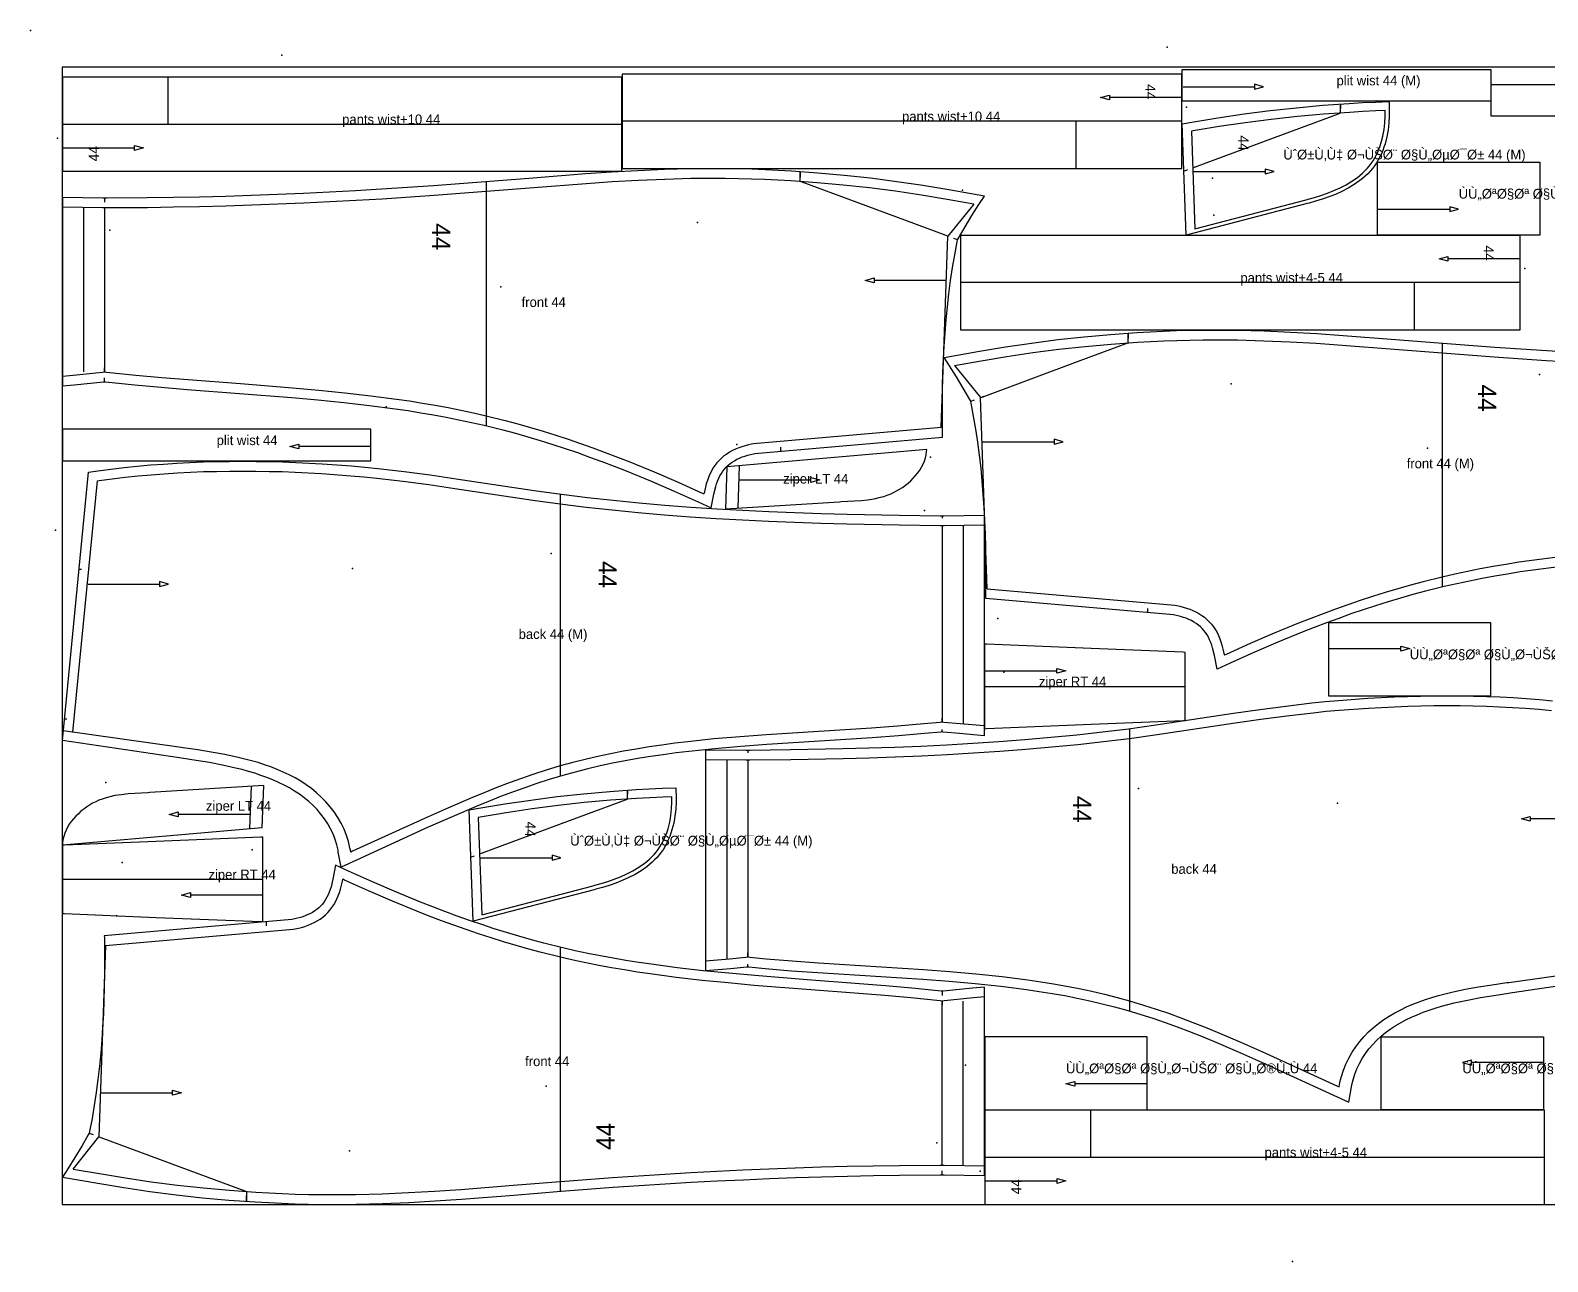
# Model space of a CAD drawing. Header units: millimetres. Extents: x -39 to 3051, y -70 to 1445.
# Drawn here: x -39 to 1829, y -70 to 1445 of the extents above; entities that cross this region are included whole.
import ezdxf

# ---------------------------------------------------------------- set-up
doc = ezdxf.new("R2010")
doc.units = ezdxf.units.MM
for name, color, linetype in [('BORDER', 4, 'Continuous'), ('CUT', 7, 'Continuous'), ('GRAIN', 5, 'Continuous'), ('INTERNAL', 8, 'Continuous'), ('MARK', 6, 'Continuous'), ('NOTCH', 1, 'Continuous'), ('PIECE_NAME', 2, 'Continuous'), ('SEAM', 3, 'Continuous'), ('TEXT', 2, 'Continuous')]:
    doc.layers.add(name, color=color, linetype=linetype)

msp = doc.modelspace()

# ---------------------------------------------------------------- linework, layer by layer
at = {"layer": 'BORDER'}
msp.add_lwpolyline([(0, 0), (3042.2, 0), (3042.2, 1400), (0, 1400)], close=True, dxfattribs=at)
at = {"layer": 'CUT'}
for points in [[(0.2, 1329.8), (0.2, 1271.8), (689.2, 1271.8), (689.2, 1329.8), (689.2, 1387.8), (0.2, 1387.8)], [(1378.6, 1333.4), (1378.6, 1391.4), (689.6, 1391.4), (689.6, 1333.4), (689.6, 1275.4), (1378.6, 1275.4)], [(1379, 1397.1), (1759, 1397.1), (1759, 1358.1), (1379, 1358.1)], [(2139.4, 1339.7), (1759.4, 1339.7), (1759.4, 1378.7), (2139.4, 1378.7)], [(1379, 1330.3), (1390.9, 1332.4), (1422.9, 1337.7), (1455.1, 1342.4), (1487.4, 1346.6), (1519.7, 1350.1), (1552.2, 1353.1), (1584.6, 1355.4), (1600.9, 1356.3), (1617.2, 1357.1), (1633.7, 1357.7), (1633.8, 1344), (1633.8, 1339.7), (1633.4, 1331.2), (1632.4, 1322.7), (1630.9, 1314.1), (1628.8, 1305.7), (1627.4, 1301.5), (1626, 1297.5), (1624.3, 1293.5), (1622.5, 1289.6), (1620.4, 1285.8), (1618.2, 1282.1), (1615.8, 1278.5), (1613.2, 1275.1), (1610.4, 1271.9), (1607.4, 1268.8), (1604.3, 1265.8), (1601.1, 1263), (1597.7, 1260.3), (1590.7, 1255.4), (1583.2, 1250.9), (1575.5, 1246.9), (1567.6, 1243.4), (1559.5, 1240.2), (1551.3, 1237.4), (1543.2, 1234.9), (1535.2, 1232.7), (1532.8, 1232), (1383.9, 1193.2)], [(1135.4, 1241.4), (1091.8, 1249), (1059.8, 1254.3), (1027.6, 1259), (995.3, 1263.2), (962.9, 1266.8), (930.5, 1269.7), (898, 1272), (881.7, 1272.9), (865.4, 1273.7), (849.1, 1274.3), (832.9, 1274.7), (816.6, 1274.9), (790.1, 1275), (773.8, 1274.8), (741.4, 1273.9), (708.9, 1272.5), (676.5, 1270.7), (644.2, 1268.5), (579.7, 1263.5), (521.3, 1258.7), (457.2, 1253.9), (393.2, 1249.7), (361.1, 1247.8), (329.1, 1246.1), (297.1, 1244.5), (265, 1243.2), (233, 1242), (200.9, 1240.9), (168.9, 1240.1), (136.8, 1239.5), (104.8, 1239), (54.7, 1238.8), (52.3, 1238.8), (49.9, 1238.8), (0.2, 1239.5), (0.2, 1007.6), (14.8, 1008.9), (51, 1012.6), (52.2, 1012.7), (53.4, 1012.6), (89.6, 1008.9), (121.8, 1006), (154, 1003.4), (218.4, 998.5), (282.7, 993.4), (314.7, 990.6), (346.6, 987.3), (378.4, 983.7), (410.1, 979.5), (425.8, 977.2), (441.6, 974.7), (457.2, 972), (472.9, 969.2), (488.4, 966.1), (504, 962.8), (519.4, 959.3), (542.7, 953.5), (558, 949.4), (573.4, 945), (588.7, 940.4), (604, 935.6), (619.2, 930.7), (634.3, 925.5), (649.4, 920.1), (664.5, 914.6), (679.5, 908.9), (694.4, 903), (724.2, 890.8), (753.7, 878.1), (783, 864.8), (799, 857.5), (802.4, 874.6), (804.7, 883.9), (805.8, 887.3), (807, 890.6), (808.4, 893.9), (809.9, 897), (811.6, 899.9), (813.4, 902.7), (815.3, 905.2), (817.4, 907.6), (819.7, 909.8), (822.2, 911.9), (824.9, 913.8), (827.7, 915.6), (830.8, 917.3), (834, 918.8), (837.2, 920.2), (840.6, 921.3), (844.1, 922.4), (847.5, 923.2), (851.2, 924), (852.9, 924.3), (1083.9, 944.5), (1083.9, 947), (1083.7, 959.1), (1083.7, 991.6), (1084, 1007.8), (1084.4, 1024), (1085.1, 1040.3), (1085.9, 1056.5), (1087, 1072.7), (1088.3, 1088.8), (1089.9, 1105), (1091.7, 1121.1), (1093.8, 1137.2), (1096.2, 1153.2), (1099, 1169.1), (1102, 1185), (1102.5, 1187.4), (1103.6, 1189.5), (1111.7, 1203.5), (1120, 1217.4), (1128.7, 1231.1)], [(1819.4, 1283.2), (1819.4, 1193.2), (1619.4, 1193.2), (1619.4, 1283.2)], [(1795.2, 1134.8), (1795.2, 1192.8), (1106.2, 1192.8), (1106.2, 1134.8), (1106.2, 1076.8), (1795.2, 1076.8)], [(380.2, 954.3), (0.2, 954.3), (0.2, 915.3), (380.2, 915.3)], [(816.7, 856.4), (956.9, 865.1), (959.3, 865.3), (983.7, 866.7), (991.7, 867.6), (999.8, 868.8), (1007.7, 870.6), (1011.7, 871.7), (1015.6, 873), (1019.5, 874.5), (1023.4, 876.3), (1027.2, 878.3), (1030.9, 880.4), (1034.6, 882.8), (1038.2, 885.4), (1041.6, 888.1), (1044.8, 891), (1047.9, 894), (1050.8, 897.3), (1053.5, 900.6), (1055.9, 904.1), (1058.1, 907.7), (1060, 911.4), (1061.6, 915.1), (1062.8, 919), (1063.7, 923), (1064.3, 927), (1064.5, 929.5), (818.5, 908)], [(343.3, 415.3), (340, 433.7), (339.6, 436), (338.9, 439.5), (338.1, 442.7), (336.1, 449.5), (333.5, 456.1), (330.4, 462.6), (326.9, 468.8), (322.9, 474.9), (318.6, 480.7), (313.9, 486.1), (309, 491.3), (303.7, 496.1), (298.1, 500.7), (292.3, 505), (286.2, 509), (279.8, 512.8), (273.2, 516.3), (266.3, 519.6), (259.2, 522.7), (252, 525.6), (244.5, 528.3), (237, 530.8), (229.2, 533.1), (221.4, 535.3), (213.5, 537.2), (197.4, 540.8), (181.2, 543.9), (164.9, 546.6), (146.9, 549.4), (144.6, 549.7), (0.2, 571.1), (32.2, 901.4), (44, 903), (60.1, 905.2), (76.2, 907.1), (92.4, 908.8), (108.6, 910.3), (124.8, 911.5), (141.1, 912.6), (157.3, 913.4), (173.6, 914.1), (189.9, 914.5), (206.1, 914.8), (222.4, 914.9), (238.7, 914.8), (254.9, 914.5), (271.2, 914.1), (287.5, 913.5), (319.9, 911.8), (356.2, 909.1), (372.5, 907.7), (388.7, 906), (420.9, 902.2), (453.1, 898), (485.2, 893.4), (581, 879), (614.8, 874.4), (646.6, 870.4), (678.4, 866.9), (710.2, 863.8), (742.1, 861), (774.1, 858.6), (806.1, 856.4), (838.1, 854.6), (870.2, 853.1), (902.2, 851.8), (934.3, 850.7), (966.4, 849.8), (1030.7, 848.5), (1080.9, 847.8), (1083.3, 847.8), (1085.6, 847.8), (1135.3, 848.5), (1135.3, 633.8), (1135.3, 577), (1104.7, 579.6), (1084.6, 581.6), (1083.3, 581.7), (1082, 581.6), (1061.8, 579.6), (1029.5, 576.9), (997.1, 574.5), (867.7, 566.4), (835.6, 563.9), (803.6, 561.1), (771.7, 557.8), (755.9, 555.8), (740.1, 553.7), (724.4, 551.4), (708.8, 548.9), (693.2, 546.1), (677.7, 543.1), (662.3, 539.8), (647, 536.3), (631.7, 532.4), (616.6, 528.3), (599.5, 523.2), (584.5, 518.3), (569.5, 513.1), (554.5, 507.7), (539.6, 502.1), (524.7, 496.2), (509.9, 490.1), (480.3, 477.4), (450.8, 464.3), (362.4, 423.9)], [(1759.2, 626.2), (1759.2, 716.2), (1559.2, 716.2), (1559.2, 626.2)], [(1135.7, 585.7), (1138.1, 585.8), (1267.1, 591.1), (1380, 595.6), (1382.5, 595.7), (1382.5, 637.7), (1382.5, 679.7), (1380, 679.8), (1267.1, 684.4), (1138.1, 689.6), (1135.7, 689.7), (1135.7, 637.7)], [(248.1, 515.7), (107.8, 507), (105.4, 506.8), (81.1, 505.4), (73, 504.5), (64.9, 503.3), (57, 501.5), (53, 500.4), (49.1, 499.1), (45.2, 497.6), (41.3, 495.8), (37.5, 493.9), (33.8, 491.7), (30.1, 489.3), (26.6, 486.8), (23.1, 484), (19.9, 481.1), (16.8, 478.1), (13.9, 474.8), (11.2, 471.5), (8.8, 468), (6.6, 464.4), (4.7, 460.7), (3.1, 457), (1.9, 453.1), (1, 449.1), (0.4, 445.1), (0.2, 442.6), (246.2, 464.1)], [(501, 485.8), (512.9, 487.9), (544.9, 493.2), (577.1, 497.9), (609.4, 502.1), (641.7, 505.6), (674.2, 508.6), (706.6, 510.9), (722.9, 511.8), (739.2, 512.5), (755.7, 513.1), (755.8, 499.5), (755.8, 495.2), (755.4, 486.7), (754.4, 478.1), (752.9, 469.6), (750.8, 461.2), (749.4, 457), (748, 453), (746.3, 449), (744.5, 445), (742.4, 441.2), (740.2, 437.6), (737.8, 434), (735.2, 430.6), (732.4, 427.3), (729.4, 424.2), (726.3, 421.3), (723.1, 418.5), (719.7, 415.8), (712.7, 410.9), (705.3, 406.4), (697.5, 402.4), (689.6, 398.9), (681.5, 395.7), (673.3, 392.9), (665.2, 390.4), (657.2, 388.2), (654.8, 387.5), (505.9, 348.7)], [(247, 452.2), (244.6, 452.1), (115.6, 446.9), (2.7, 442.3), (0.2, 442.2), (0.2, 400.2), (0.2, 358.2), (2.7, 358.1), (115.6, 353.5), (244.6, 348.3), (247, 348.2), (247, 400.2)], [(0.3, 33.8), (43.9, 26.2), (75.9, 20.9), (108.1, 16.1), (140.4, 12), (172.8, 8.4), (205.3, 5.5), (237.7, 3.2), (254, 2.3), (270.3, 1.5), (286.6, 0.9), (302.9, 0.5), (319.2, 0.2), (345.6, 0.2), (361.9, 0.4), (394.4, 1.3), (426.8, 2.7), (459.2, 4.5), (491.5, 6.7), (556.1, 11.7), (614.5, 16.5), (678.5, 21.3), (742.6, 25.5), (774.6, 27.4), (806.6, 29.1), (838.7, 30.6), (870.7, 32), (902.7, 33.2), (934.8, 34.3), (966.8, 35.1), (998.9, 35.7), (1030.9, 36.2), (1081.1, 36.4), (1083.5, 36.4), (1085.9, 36.4), (1135.5, 35.7), (1135.5, 267.6), (1120.9, 266.3), (1084.8, 262.6), (1083.5, 262.5), (1082.3, 262.6), (1046.1, 266.3), (1013.9, 269.2), (981.7, 271.8), (917.3, 276.7), (853, 281.8), (821, 284.6), (789.1, 287.8), (757.3, 291.5), (725.6, 295.7), (709.9, 298), (694.1, 300.5), (678.5, 303.2), (662.8, 306), (647.3, 309.1), (631.7, 312.4), (616.3, 315.9), (593.1, 321.7), (577.7, 325.8), (562.3, 330.2), (547, 334.8), (531.8, 339.5), (516.6, 344.5), (501.4, 349.7), (486.3, 355.1), (471.2, 360.6), (456.2, 366.3), (441.3, 372.2), (411.5, 384.4), (382, 397.1), (352.7, 410.3), (336.7, 417.7), (333.3, 400.6), (331, 391.2), (330, 387.9), (328.7, 384.6), (327.3, 381.3), (325.8, 378.2), (324.2, 375.3), (322.4, 372.5), (320.4, 369.9), (318.3, 367.6), (316, 365.4), (313.5, 363.3), (310.9, 361.4), (308, 359.6), (304.9, 357.9), (301.8, 356.4), (298.5, 355), (295.1, 353.8), (291.7, 352.8), (288.2, 351.9), (284.6, 351.2), (282.9, 350.9), (51.8, 330.7), (51.9, 328.2), (52, 316.1), (52, 283.6), (51.7, 267.4), (51.3, 251.2), (50.7, 234.9), (49.8, 218.7), (48.7, 202.5), (47.4, 186.3), (45.8, 170.2), (44, 154.1), (41.9, 138), (39.5, 122), (36.8, 106), (33.7, 90.1), (33.3, 87.8), (32.1, 85.7), (24, 71.7), (15.7, 57.8), (7.1, 44.1)], [(1135.9, 206.6), (1135.9, 116.6), (1335.9, 116.6), (1335.9, 206.6)], [(1624, 116.6), (1624, 206.6), (1824, 206.6), (1824, 116.6)], [(1135.9, 58.2), (1135.9, 0.2), (1824.9, 0.2), (1824.9, 58.2), (1824.9, 116.2), (1135.9, 116.2)]]:
    msp.add_lwpolyline(points, close=True, dxfattribs=at)
for points in [[(1842.7, 785.1), (1811, 780.9), (1795.3, 778.6), (1779.6, 776.1), (1763.9, 773.4), (1748.3, 770.6), (1732.7, 767.5), (1717.2, 764.2), (1701.7, 760.7), (1678.5, 754.9), (1663.1, 750.8), (1647.8, 746.4), (1632.4, 741.8), (1617.2, 737), (1602, 732.1), (1586.8, 726.9), (1571.7, 721.5), (1556.6, 716), (1541.6, 710.3), (1526.7, 704.4), (1496.9, 692.2), (1467.4, 679.5), (1438.1, 666.2), (1422.2, 658.9), (1418.7, 676), (1416.4, 685.3), (1415.4, 688.7), (1414.1, 692), (1412.8, 695.3), (1411.2, 698.4), (1409.6, 701.3), (1407.8, 704.1), (1405.8, 706.6), (1403.7, 709), (1401.5, 711.2), (1399, 713.3), (1396.3, 715.2), (1393.4, 717), (1390.4, 718.7), (1387.2, 720.2), (1383.9, 721.6), (1380.5, 722.7), (1377.1, 723.8), (1373.6, 724.6), (1370, 725.4), (1368.3, 725.7), (1137.2, 745.9), (1137.3, 748.4), (1137.4, 760.5), (1137.4, 793), (1137.2, 809.2), (1136.7, 825.4), (1136.1, 841.7), (1135.2, 857.9), (1134.1, 874.1), (1132.8, 890.2), (1131.3, 906.4), (1129.4, 922.5), (1127.3, 938.6), (1124.9, 954.6), (1122.2, 970.5), (1119.2, 986.4), (1118.7, 988.8), (1117.5, 990.9), (1109.4, 1004.9), (1101.1, 1018.8), (1092.5, 1032.5), (1085.8, 1042.8), (1129.3, 1050.4), (1161.3, 1055.7), (1193.5, 1060.4), (1225.8, 1064.6), (1258.2, 1068.2), (1290.7, 1071.1), (1323.2, 1073.4), (1339.5, 1074.3), (1355.7, 1075.1), (1372, 1075.7), (1388.3, 1076.1), (1404.6, 1076.3), (1431, 1076.4), (1447.3, 1076.2), (1479.8, 1075.3), (1512.2, 1073.9), (1544.6, 1072.1), (1577, 1069.9), (1641.5, 1064.9), (1699.9, 1060.1), (1763.9, 1055.3), (1828, 1051.1), (1860, 1049.2)], [(1835.1, 619.7), (1818.9, 621.2), (1802.7, 622.5), (1786.4, 623.5), (1770.2, 624.4), (1753.9, 625), (1737.6, 625.5), (1721.4, 625.8), (1705.1, 625.9), (1688.8, 625.8), (1672.6, 625.5), (1656.3, 625), (1640, 624.4), (1607.6, 622.7), (1571.3, 620.1), (1555, 618.6), (1538.8, 617), (1506.6, 613.2), (1474.4, 608.9), (1442.3, 604.3), (1346.5, 590), (1312.7, 585.3), (1280.9, 581.4), (1249.1, 577.8), (1217.3, 574.7), (1185.4, 571.9), (1153.4, 569.5), (1121.4, 567.4), (1089.4, 565.6), (1057.3, 564), (1025.3, 562.7), (993.2, 561.6), (961.1, 560.8), (896.8, 559.5), (846.6, 558.8), (844.2, 558.8), (841.9, 558.8), (792.2, 559.4), (792.2, 344.8), (792.2, 288), (822.8, 290.6), (842.9, 292.6), (844.2, 292.7), (845.5, 292.6), (865.7, 290.6), (898, 287.8), (930.4, 285.5), (1059.8, 277.3), (1091.9, 274.9), (1123.9, 272.1), (1155.8, 268.7), (1171.6, 266.8), (1187.4, 264.7), (1203.1, 262.4), (1218.7, 259.8), (1234.3, 257.1), (1249.8, 254.1), (1265.2, 250.8), (1280.5, 247.2), (1295.8, 243.4), (1310.9, 239.2), (1328, 234.1), (1343, 229.3), (1358, 224.1), (1373, 218.7), (1387.9, 213), (1402.8, 207.1), (1417.6, 201), (1447.2, 188.4), (1476.7, 175.2), (1565.1, 134.8), (1584.2, 126.2), (1587.5, 144.7), (1587.9, 147), (1588.6, 150.5), (1589.4, 153.7), (1591.4, 160.5), (1594, 167.1), (1597.1, 173.5), (1600.7, 179.8), (1604.6, 185.8), (1608.9, 191.6), (1613.6, 197.1), (1618.6, 202.2), (1623.8, 207.1), (1629.4, 211.6), (1635.2, 215.9), (1641.3, 219.9), (1647.7, 223.7), (1654.3, 227.3), (1661.2, 230.6), (1668.3, 233.7), (1675.5, 236.6), (1683, 239.3), (1690.5, 241.7), (1698.3, 244.1), (1706.1, 246.2), (1714, 248.2), (1730.1, 251.7), (1746.3, 254.8), (1762.6, 257.5), (1780.6, 260.3), (1783, 260.7), (1927.3, 282.1)]]:
    msp.add_lwpolyline(points, dxfattribs=at)
at = {"layer": 'GRAIN'}
for points in [[(1377.6, 1362.6), (1289.6, 1362.6), (1289.6, 1359.7), (1278.6, 1362.6), (1289.6, 1365.6), (1289.6, 1362.6)], [(1380, 1375.9), (1468, 1375.9), (1468, 1372.9), (1479, 1375.9), (1468, 1378.9), (1468, 1375.9)], [(1.2, 1300.6), (89.2, 1300.6), (89.2, 1303.5), (100.2, 1300.6), (89.2, 1297.6), (89.2, 1300.6)], [(1393.1, 1271.4), (1481.1, 1271.4), (1481.1, 1268.5), (1492.1, 1271.4), (1481.1, 1274.4), (1481.1, 1271.4)], [(1620.4, 1225.1), (1708.4, 1225.1), (1708.4, 1222.2), (1719.4, 1225.1), (1708.4, 1228.1), (1708.4, 1225.1)], [(1794.2, 1164), (1706.2, 1164), (1706.2, 1161.1), (1695.2, 1164), (1706.2, 1167), (1706.2, 1164)], [(1087.7, 1137.6), (999.7, 1137.6), (999.7, 1134.6), (988.7, 1137.6), (999.7, 1140.6), (999.7, 1137.6)], [(379.2, 933.2), (291.2, 933.2), (291.2, 930.2), (280.2, 933.2), (291.2, 936.1), (291.2, 933.2)], [(1133.5, 939), (1221.5, 939), (1221.5, 936), (1232.5, 939), (1221.5, 942), (1221.5, 939)], [(833.9, 891.9), (921.9, 891.9), (921.9, 894.8), (932.9, 891.9), (921.9, 888.9), (921.9, 891.9)], [(31.9, 763.7), (119.9, 763.7), (119.9, 760.8), (130.9, 763.7), (119.9, 766.7), (119.9, 763.7)], [(1560.2, 684.3), (1648.2, 684.3), (1648.2, 687.3), (1659.2, 684.3), (1648.2, 681.3), (1648.2, 684.3)], [(1136.7, 657), (1224.7, 657), (1224.7, 659.9), (1235.7, 657), (1224.7, 654), (1224.7, 657)], [(230.8, 480.2), (142.8, 480.2), (142.8, 477.3), (131.8, 480.2), (142.8, 483.2), (142.8, 480.2)], [(1895.6, 474.7), (1807.6, 474.7), (1807.6, 471.7), (1796.6, 474.7), (1807.6, 477.6), (1807.6, 474.7)], [(515.1, 426.9), (603.1, 426.9), (603.1, 424), (614.1, 426.9), (603.1, 429.9), (603.1, 426.9)], [(246, 381), (158, 381), (158, 378), (147, 381), (158, 383.9), (158, 381)], [(1823, 174.7), (1735, 174.7), (1735, 177.6), (1724, 174.7), (1735, 171.7), (1735, 174.7)], [(1334.9, 148.5), (1246.9, 148.5), (1246.9, 145.6), (1235.9, 148.5), (1246.9, 151.5), (1246.9, 148.5)], [(48, 137.6), (136, 137.6), (136, 140.6), (147, 137.6), (136, 134.6), (136, 137.6)], [(1136.9, 29), (1224.9, 29), (1224.9, 31.9), (1235.9, 29), (1224.9, 26), (1224.9, 29)]]:
    msp.add_lwpolyline(points, dxfattribs=at)
at = {"layer": 'INTERNAL'}
for points in [[(130.2, 1387.8), (130.2, 1329.8)], [(1573.9, 1343.6), (1573.9, 1354.6)], [(0.2, 1329.8), (689.2, 1329.8)], [(1378.6, 1333.4), (689.6, 1333.4)], [(1248.6, 1275.4), (1248.6, 1333.4)], [(1391.9, 1276.2), (1394.2, 1277), (1514.9, 1321.7), (1571.5, 1342.7), (1573.9, 1343.6)], [(908.7, 1259.2), (908.7, 1271.3)], [(522.2, 1258.8), (522.2, 958.6)], [(908.7, 1269.5), (908.7, 1264.5)], [(1090.6, 1191.8), (1088.4, 1192.6), (967.6, 1237.4), (911, 1258.4), (908.7, 1259.2)], [(26.2, 1227.1), (26.2, 1024.8)], [(52.2, 1226.8), (52.2, 1024.8)], [(1795.2, 1134.8), (1106.2, 1134.8)], [(1665.2, 1076.8), (1665.2, 1134.8)], [(1312.5, 1060.6), (1312.5, 1072.7)], [(1312.5, 1070.9), (1312.5, 1065.9)], [(1130.5, 993.2), (1132.8, 994), (1253.5, 1038.8), (1310.1, 1059.8), (1312.5, 1060.6)], [(1698.9, 1060.2), (1698.9, 760)], [(833.5, 909.3), (831.7, 857.3)], [(613.3, 874.6), (613.3, 586.8)], [(1083.3, 835.8), (1083.3, 633.8)], [(1109.3, 836.1), (1109.3, 633.8)], [(1135.7, 637.7), (1382.5, 637.7)], [(1083.3, 633.8), (1083.3, 593.8)], [(1109.3, 633.8), (1109.3, 591.3)], [(613.3, 586.8), (613.3, 527.3)], [(1314.2, 585.5), (1314.2, 297.8)], [(818.2, 547.1), (818.2, 344.8)], [(844.2, 546.8), (844.2, 344.8)], [(231.2, 462.8), (233, 514.8)], [(695.9, 499.1), (695.9, 510.1)], [(513.9, 431.7), (516.2, 432.5), (636.9, 477.2), (693.5, 498.2), (695.9, 499.1)], [(247, 400.2), (0.2, 400.2)], [(818.2, 344.8), (818.2, 302.2)], [(844.2, 344.8), (844.2, 304.8)], [(613.5, 16.4), (613.5, 316.6)], [(1314.2, 297.8), (1314.2, 238.2)], [(1083.5, 48.4), (1083.5, 250.4)], [(1109.5, 48.1), (1109.5, 250.4)], [(1265.9, 116.2), (1265.9, 58.2)], [(45.1, 83.4), (47.4, 82.6), (168.1, 37.8), (224.7, 16.8), (227.1, 16)], [(1135.9, 58.2), (1824.9, 58.2)], [(227.1, 16), (227.1, 3.9)], [(227.1, 5.6), (227.1, 10.6)]]:
    msp.add_lwpolyline(points, dxfattribs=at)
at = {"layer": 'MARK'}
for p in [(-39.2, 1445.3), (1360.5, 1424.6), (270.3, 1414.8), (1384.4, 1350.7), (-5.6, 1312.5), (1416.2, 1263.3), (1108.5, 1248.4), (1418, 1217.9), (58.8, 1199.2), (782.1, 1208.9), (1801, 1152.1), (540, 1129.7), (1439.1, 1010.3), (1818.9, 1021.6), (398.7, 981.8), (830.8, 935.6), (1069, 920), (1681.1, 931.1), (1061.9, 854.1), (-8.4, 829.9), (602.2, 801.3), (357.3, 782.9), (1152.2, 721.4), (1159.3, 655.5), (53.6, 519.4), (1325.3, 512.2), (1570.2, 493.9), (233.9, 436.5), (73.8, 421.1), (66.7, 355.2), (1112.2, 171.4), (595.7, 145.5), (1076.9, 76), (353.6, 66.3), (1130.1, 40.9), (1514.9, -70.3)]:
    msp.add_point(p, dxfattribs=at)
at = {"layer": 'NOTCH'}
for points in [[(1573.9, 1354.6), (1573.9, 1349.6)], [(908.7, 1271.3), (908.7, 1266.3)], [(1381.1, 1272.1), (1385.8, 1273.9)], [(52.2, 1238.8), (52.2, 1233.8)], [(1102.5, 1187.4), (1097.8, 1189.1)], [(1312.5, 1072.7), (1312.5, 1067.7)], [(52.2, 1012.7), (52.2, 1017.7)], [(1118.7, 988.8), (1123.4, 990.5)], [(884.7, 927.1), (884.7, 932.1)], [(1083.3, 847.8), (1083.3, 844.8)], [(20.7, 781.9), (23.7, 781.9)], [(1336.5, 728.5), (1336.5, 733.5)], [(2.8, 598), (5.8, 598)], [(1083.3, 581.7), (1083.3, 584.7)], [(844.2, 558.8), (844.2, 555.8)], [(695.9, 510.1), (695.9, 505.1)], [(503.1, 427.6), (507.8, 429.4)], [(251.1, 348.1), (251.1, 343.1)], [(844.2, 292.7), (844.2, 295.7)], [(1083.5, 262.5), (1083.5, 257.5)], [(33.3, 87.8), (38, 86.1)], [(1083.5, 36.4), (1083.5, 41.4)], [(227.1, 3.9), (227.1, 8.9)]]:
    msp.add_lwpolyline(points, dxfattribs=at)
at = {"layer": 'SEAM'}
for points in [[(1394.6, 1201.2), (1531.5, 1236.9), (1533.9, 1237.5), (1541.8, 1239.7), (1549.8, 1242.1), (1557.7, 1244.9), (1565.6, 1248), (1573.3, 1251.5), (1580.8, 1255.3), (1588, 1259.6), (1594.7, 1264.3), (1597.9, 1266.8), (1601, 1269.5), (1603.9, 1272.3), (1606.7, 1275.2), (1609.3, 1278.3), (1611.7, 1281.4), (1614, 1284.8), (1616.1, 1288.2), (1618, 1291.8), (1619.7, 1295.5), (1621.3, 1299.3), (1622.7, 1303.1), (1624, 1307.1), (1626, 1315.2), (1627.5, 1323.4), (1628.4, 1331.6), (1628.8, 1339.9), (1628.8, 1344), (1628.8, 1346.5), (1617.6, 1346.1), (1601.5, 1345.3), (1585.3, 1344.4), (1553, 1342.1), (1520.8, 1339.2), (1488.7, 1335.7), (1456.6, 1331.5), (1424.6, 1326.8), (1392.7, 1321.5), (1390.3, 1321.1)], [(516.6, 356.7), (653.6, 392.4), (655.9, 393), (663.8, 395.2), (671.8, 397.6), (679.7, 400.4), (687.6, 403.5), (695.4, 406.9), (702.8, 410.8), (710, 415.1), (716.7, 419.8), (719.9, 422.3), (723, 425), (725.9, 427.8), (728.7, 430.7), (731.3, 433.7), (733.7, 436.9), (736, 440.3), (738.1, 443.7), (740, 447.3), (741.7, 451), (743.3, 454.8), (744.7, 458.6), (746, 462.6), (748, 470.6), (749.5, 478.9), (750.4, 487.1), (750.8, 495.4), (750.8, 499.5), (750.8, 502), (739.6, 501.6), (723.5, 500.8), (707.3, 499.9), (675.1, 497.6), (642.8, 494.7), (610.7, 491.1), (578.6, 487), (546.6, 482.3), (514.7, 477), (512.3, 476.6)]]:
    msp.add_lwpolyline(points, close=True, dxfattribs=at)
for points in [[(1391.9, 1276.2), (1396.6, 1277.9)], [(1122.3, 1231.5), (1089.8, 1237.2), (1058, 1242.4), (1026, 1247.2), (993.9, 1251.3), (961.7, 1254.8), (929.5, 1257.7), (897.2, 1260), (881.1, 1260.9), (864.9, 1261.7), (848.8, 1262.3), (832.6, 1262.7), (816.4, 1262.9), (790.2, 1263), (774.1, 1262.8), (741.8, 1261.9), (709.5, 1260.5), (677.3, 1258.7), (645, 1256.5), (580.6, 1251.5), (522.2, 1246.8), (458.1, 1242), (393.9, 1237.7), (361.8, 1235.8), (329.7, 1234.1), (297.6, 1232.6), (265.5, 1231.2), (233.4, 1230), (201.3, 1228.9), (169.2, 1228.1), (137, 1227.5), (104.9, 1227), (54.7, 1226.8), (52.2, 1226.8), (49.7, 1226.8), (0.2, 1227.5)], [(52.2, 1226.8), (52.2, 1221.8)], [(1122.3, 1231.5), (1090.6, 1191.8)], [(1082.2, 956.4), (1090.6, 1191.8)], [(1090.6, 1191.8), (1085.9, 1193.5)], [(1098.8, 1032.9), (1131.3, 1038.6), (1163.2, 1043.8), (1195.2, 1048.6), (1227.3, 1052.7), (1259.4, 1056.2), (1291.6, 1059.1), (1323.9, 1061.4), (1340.1, 1062.3), (1356.2, 1063.1), (1372.4, 1063.7), (1388.5, 1064.1), (1404.7, 1064.3), (1430.9, 1064.4), (1447.1, 1064.2), (1479.4, 1063.3), (1511.6, 1061.9), (1543.9, 1060.1), (1576.1, 1057.9), (1640.5, 1052.9), (1698.9, 1048.2), (1763.1, 1043.4), (1827.2, 1039.1), (1859.3, 1037.2)], [(52.2, 1024.8), (52.2, 1029.8)], [(1098.8, 1032.9), (1130.5, 993.2)], [(0.2, 1019.7), (13.7, 1020.9), (49.7, 1024.5), (52.2, 1024.8), (54.7, 1024.5), (90.7, 1020.9), (122.8, 1018), (155, 1015.4), (219.4, 1010.5), (283.7, 1005.4), (315.9, 1002.5), (347.9, 999.3), (379.9, 995.6), (411.8, 991.4), (427.7, 989.1), (443.5, 986.5), (459.3, 983.8), (475.1, 980.9), (490.9, 977.8), (506.6, 974.5), (522.2, 970.9), (545.6, 965.1), (561.2, 960.9), (576.7, 956.5), (592.2, 951.9), (607.6, 947.1), (623, 942), (638.3, 936.8), (653.5, 931.4), (668.7, 925.8), (683.8, 920.1), (698.9, 914.1), (728.9, 901.9), (758.6, 889), (788, 875.8), (790.2, 874.8)], [(1130.5, 993.2), (1135.2, 994.9)], [(1138.9, 757.8), (1130.5, 993.2)], [(1082.2, 956.4), (851.3, 936.2), (848.9, 935.8), (844.9, 935), (840.9, 934), (836.9, 932.8), (833, 931.4), (829.1, 929.8), (825.3, 928), (821.7, 926), (818.2, 923.8), (814.8, 921.4), (811.7, 918.8), (808.7, 915.9), (806, 912.9), (803.5, 909.6), (801.3, 906.2), (799.3, 902.6), (797.5, 898.9), (795.8, 895.1), (794.4, 891.2), (793.1, 887.2), (790.7, 877.2), (790.2, 874.8)], [(43.3, 890.8), (45.6, 891.1), (61.6, 893.3), (77.6, 895.2), (93.6, 896.8), (109.6, 898.3), (125.7, 899.5), (141.8, 900.6), (157.9, 901.4), (174, 902.1), (190.1, 902.5), (206.3, 902.8), (222.4, 902.9), (238.5, 902.8), (254.7, 902.5), (270.8, 902.1), (286.9, 901.5), (319.1, 899.8), (355.3, 897.1), (371.3, 895.7), (387.4, 894.1), (419.5, 890.3), (451.5, 886.1), (483.4, 881.5), (579.3, 867.2), (613.3, 862.5), (645.2, 858.5), (677.1, 855), (709.1, 851.8), (741.2, 849), (773.3, 846.6), (805.4, 844.5), (837.5, 842.6), (869.6, 841.1), (901.8, 839.8), (934, 838.7), (966.1, 837.8), (1030.5, 836.5), (1080.8, 835.8), (1083.3, 835.8), (1085.8, 835.8), (1135.3, 836.5)], [(13.3, 581.3), (43.3, 890.8)], [(1083.3, 835.8), (1083.3, 830.8)], [(1841.2, 797), (1809.4, 792.8), (1793.5, 790.5), (1777.6, 787.9), (1761.8, 785.2), (1746, 782.3), (1730.3, 779.2), (1714.6, 775.9), (1698.9, 772.3), (1675.5, 766.5), (1659.9, 762.3), (1644.4, 757.9), (1628.9, 753.3), (1613.5, 748.5), (1598.2, 743.4), (1582.9, 738.2), (1567.6, 732.8), (1552.4, 727.2), (1537.3, 721.5), (1522.2, 715.5), (1492.3, 703.3), (1462.6, 690.4), (1433.1, 677.2), (1430.9, 676.2)], [(1138.9, 757.8), (1369.9, 737.6), (1372.2, 737.2), (1376.2, 736.4), (1380.2, 735.4), (1384.2, 734.2), (1388.2, 732.8), (1392, 731.2), (1395.8, 729.4), (1399.5, 727.4), (1403, 725.2), (1406.3, 722.8), (1409.5, 720.2), (1412.4, 717.3), (1415.1, 714.3), (1417.6, 711), (1419.8, 707.6), (1421.9, 704), (1423.7, 700.3), (1425.3, 696.5), (1426.7, 692.6), (1428, 688.6), (1430.4, 678.6), (1430.9, 676.2)], [(1833.9, 607.8), (1817.9, 609.2), (1801.8, 610.5), (1785.7, 611.5), (1769.6, 612.4), (1753.5, 613), (1737.4, 613.5), (1721.2, 613.8), (1705.1, 613.9), (1689, 613.8), (1672.8, 613.5), (1656.7, 613), (1640.6, 612.4), (1608.4, 610.7), (1572.2, 608.1), (1556.2, 606.7), (1540.1, 605), (1508, 601.3), (1476, 597), (1444.1, 592.4), (1348.2, 578.1), (1314.2, 573.4), (1282.3, 569.5), (1250.4, 565.9), (1218.4, 562.8), (1186.3, 560), (1154.3, 557.5), (1122.1, 555.4), (1090, 553.6), (1057.9, 552), (1025.7, 550.7), (993.5, 549.6), (961.4, 548.8), (897, 547.5), (846.7, 546.8), (844.2, 546.8), (841.7, 546.8), (792.2, 547.4)], [(1083.3, 593.8), (1083.3, 598.8)], [(355.3, 433.8), (354.8, 436.5), (354.3, 438.8), (353.5, 442.8), (352.5, 446.7), (350.1, 454.4), (347, 462), (343.5, 469.4), (339.4, 476.5), (334.9, 483.3), (329.9, 489.7), (324.6, 495.8), (319, 501.6), (313.1, 506.9), (306.9, 512), (300.4, 516.6), (293.7, 521), (286.7, 525.1), (279.5, 528.8), (272.2, 532.3), (264.6, 535.6), (256.9, 538.6), (249, 541.4), (241.1, 543.9), (233, 546.3), (224.8, 548.4), (216.6, 550.4), (200.1, 553.9), (183.5, 557), (167, 559.6), (148.8, 562.2), (146.4, 562.6), (1.4, 583)], [(1135.3, 589.1), (1105.8, 591.6), (1085.7, 593.5), (1083.3, 593.8), (1080.8, 593.5), (1060.7, 591.6), (1028.6, 588.9), (996.3, 586.5), (866.9, 578.3), (834.6, 575.9), (802.4, 573.1), (770.3, 569.7), (754.4, 567.7), (738.5, 565.6), (722.6, 563.3), (706.8, 560.7), (691, 557.9), (675.3, 554.9), (659.7, 551.6), (644.1, 548), (628.7, 544), (613.3, 539.8), (596, 534.6), (580.7, 529.7), (565.5, 524.5), (550.3, 519), (535.3, 513.2), (520.3, 507.3), (505.3, 501.2), (475.5, 488.4), (445.9, 475.2), (357.4, 434.8), (355.3, 433.8)], [(844.2, 546.8), (844.2, 541.8)], [(513.9, 431.7), (518.6, 433.4)], [(53.5, 318.8), (284.4, 339), (286.8, 339.4), (290.8, 340.2), (294.8, 341.2), (298.8, 342.4), (302.8, 343.8), (306.6, 345.4), (310.4, 347.2), (314.1, 349.2), (317.6, 351.4), (320.9, 353.8), (324.1, 356.4), (327, 359.3), (329.7, 362.3), (332.2, 365.6), (334.4, 369), (336.4, 372.6), (338.3, 376.3), (339.9, 380.1), (341.3, 384), (342.6, 388), (345, 398), (345.5, 400.4)], [(1135.5, 255.5), (1122, 254.3), (1086, 250.7), (1083.5, 250.4), (1081, 250.7), (1045, 254.3), (1012.9, 257.2), (980.7, 259.8), (916.3, 264.7), (852, 269.8), (819.8, 272.7), (787.8, 275.9), (755.8, 279.6), (723.9, 283.8), (708.1, 286.1), (692.2, 288.7), (676.4, 291.4), (660.6, 294.3), (644.9, 297.4), (629.2, 300.7), (613.5, 304.3), (590.1, 310.1), (574.5, 314.3), (559, 318.7), (543.5, 323.3), (528.1, 328.1), (512.7, 333.1), (497.4, 338.4), (482.2, 343.8), (467, 349.4), (451.9, 355.1), (436.8, 361.1), (406.8, 373.3), (377.1, 386.1), (347.7, 399.4), (345.5, 400.4)], [(53.5, 318.8), (45.1, 83.4)], [(792.2, 300), (821.7, 302.5), (841.8, 304.5), (844.2, 304.8), (846.7, 304.5), (866.8, 302.5), (898.9, 299.8), (931.2, 297.5), (1060.6, 289.3), (1092.9, 286.9), (1125.1, 284), (1157.2, 280.6), (1173.1, 278.7), (1189, 276.6), (1204.9, 274.2), (1220.7, 271.7), (1236.5, 268.9), (1252.2, 265.8), (1267.8, 262.5), (1283.4, 258.9), (1298.8, 255), (1314.2, 250.8), (1331.5, 245.6), (1346.8, 240.6), (1362, 235.4), (1377.2, 229.9), (1392.2, 224.2), (1407.2, 218.2), (1422.2, 212.1), (1452, 199.4), (1481.6, 186.2), (1570.1, 145.7), (1572.2, 144.8)], [(844.2, 304.8), (844.2, 309.8)], [(1572.2, 144.8), (1572.7, 147.4), (1573.2, 149.8), (1574, 153.7), (1575, 157.6), (1577.4, 165.4), (1580.5, 172.9), (1584, 180.3), (1588.1, 187.4), (1592.6, 194.2), (1597.6, 200.7), (1602.9, 206.8), (1608.5, 212.5), (1614.4, 217.9), (1620.6, 222.9), (1627.1, 227.6), (1633.8, 232), (1640.8, 236), (1648, 239.8), (1655.3, 243.3), (1662.9, 246.5), (1670.6, 249.5), (1678.5, 252.3), (1686.4, 254.9), (1694.5, 257.2), (1702.7, 259.4), (1710.9, 261.4), (1727.4, 264.9), (1744, 267.9), (1760.5, 270.5), (1778.7, 273.2), (1781.1, 273.5), (1926.1, 293.9)], [(1083.5, 250.4), (1083.5, 245.4)], [(13.4, 43.7), (45.1, 83.4)], [(45.1, 83.4), (49.8, 81.7)], [(13.4, 43.7), (45.9, 38), (77.8, 32.7), (109.7, 28), (141.8, 23.9), (174, 20.4), (206.2, 17.5), (238.5, 15.2), (254.6, 14.2), (270.8, 13.5), (287, 12.9), (303.1, 12.5), (319.3, 12.2), (345.5, 12.2), (361.7, 12.4), (393.9, 13.3), (426.2, 14.7), (458.4, 16.5), (490.7, 18.7), (555.1, 23.7), (613.5, 28.4), (677.7, 33.2), (741.8, 37.5), (773.9, 39.3), (806, 41.1), (838.1, 42.6), (870.2, 44), (902.3, 45.2), (934.4, 46.3), (966.6, 47.1), (998.7, 47.7), (1030.8, 48.2), (1081, 48.4), (1083.5, 48.4), (1086, 48.4), (1135.5, 47.7)], [(1083.5, 48.4), (1083.5, 53.4)]]:
    msp.add_lwpolyline(points, dxfattribs=at)

# ---------------------------------------------------------------- texts
at = {"layer": 'PIECE_NAME'}
for s, p in [('plit wist 44 (M)', (1569, 1377.6)), ('pants wist+10 44', (1034.1, 1333.4)), ('pants wist+10 44', (344.7, 1329.8)), ('ÙˆØ±Ù‚Ù‡ Ø¬ÙŠØ¨ Ø§Ù„ØµØ¯Ø± 44 (M)', (1503.5, 1286.4)), ('ÙÙ„ØªØ§Øª Ø§Ù„Ø¬ÙŠØ¨ Ø§Ù„Ø®Ù„Ù 44 (M)', (1719.4, 1238.2)), ('pants wist+4-5 44', (1450.7, 1134.8)), ('front 44', (565.7, 1104.8)), ('plit wist 44', (190.2, 934.8)), ('front 44 (M)', (1655.4, 906.2)), ('ziper LT 44', (887.7, 887.4)), ('back 44 (M)', (562, 696.2)), ('ÙÙ„ØªØ§Øª Ø§Ù„Ø¬ÙŠØ¨ Ø§Ù„Ø®Ù„Ù 44', (1659.2, 671.2)), ('ziper RT 44', (1202.6, 637.7)), ('ziper LT 44', (177, 484.7)), ('ÙˆØ±Ù‚Ù‡ Ø¬ÙŠØ¨ Ø§Ù„ØµØ¯Ø± 44 (M)', (625.5, 441.9)), ('ziper RT 44', (180.1, 400.2)), ('back 44', (1365.5, 407.1)), ('front 44', (570, 170.4)), ('ÙÙ„ØªØ§Øª Ø§Ù„Ø¬ÙŠØ¨ Ø§Ù„Ø®Ù„Ù 44', (1235.9, 161.6)), ('ÙÙ„ØªØ§Øª Ø§Ù„Ø¬ÙŠØ¨ Ø§Ù„Ø®Ù„Ù 44 (M)', (1724, 161.6)), ('pants wist+4-5 44', (1480.4, 58.2))]:
    msp.add_text(s, height=12, dxfattribs=at).set_placement(p)
at = {"layer": 'TEXT'}
for height, rotation, p in [(12.6, 270, (1333.5, 1379.1)), (12.6, 268.897, (1448.3, 1316)), (12.6, 90, (45.3, 1284.1)), (22.4, 270, (455.5, 1207.9)), (12.6, 270, (1750, 1180.5)), (22.4, 270, (1743.2, 1009.3)), (22.4, 270, (660.4, 792.1)), (22.4, 270, (1244.7, 503.1)), (12.6, 268.897, (570.3, 471.5)), (22.4, 90, (680.2, 67.3)), (12.6, 90, (1181.1, 12.5))]:
    msp.add_text('44', height=height, rotation=rotation, dxfattribs=at).set_placement(p)

doc.saveas('drawing.dxf')
